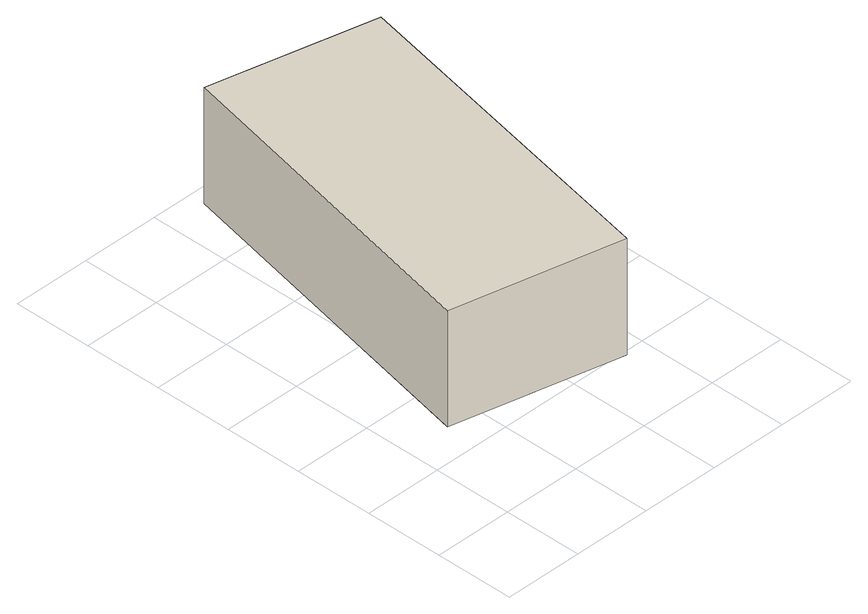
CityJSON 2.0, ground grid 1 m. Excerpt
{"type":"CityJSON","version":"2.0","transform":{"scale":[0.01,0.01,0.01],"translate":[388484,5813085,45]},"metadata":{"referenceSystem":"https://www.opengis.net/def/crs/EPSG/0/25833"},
"CityObjects":{
"building1":{"type":"Building","attributes":{"Gemeindeschluessel":"11000007","BezugspunktDach":"2200","function":"31001_2143","measuredHeight":1.5,"storeysAboveGround":1},"address":[{"country":"Germany","locality":"Berlin","thoroughfareNumber":"36 (1)","thoroughfareName":"Röblingstraße"}],"geometry":[{"type":"Solid","lod":"1","boundaries":[[[[0,1,2,3]],[[4,5,6,7]],[[4,7,3,2]],[[5,4,2,1]],[[6,5,1,0]],[[7,6,0,3]]]]}]}
},
"vertices":[
[273,95,180],[362,532,180],[152,580,180],[59,143,180],[152,580,30],[362,532,30],[273,95,30],[59,143,30]
]}
